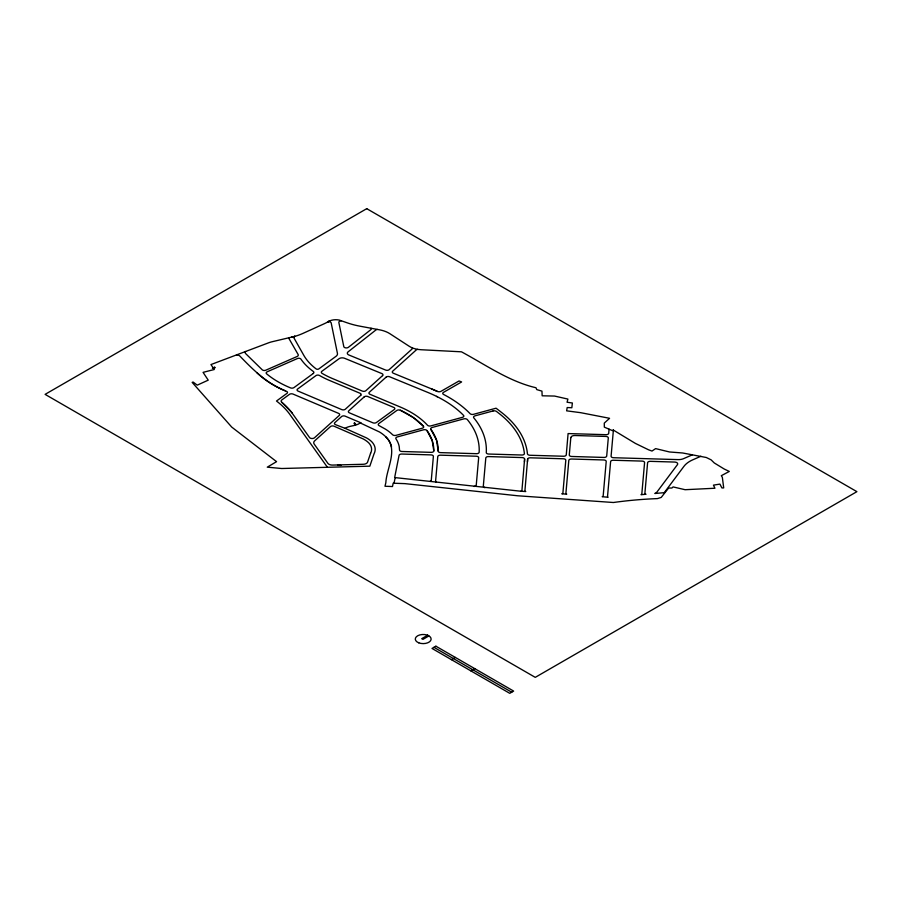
<?xml version="1.0" encoding="UTF-8"?>
<svg xmlns="http://www.w3.org/2000/svg" width="902" height="902" viewBox="0 0 902 902"><rect width="100%" height="100%" fill="white"/><g stroke="black" fill="none" stroke-linecap="round" stroke-linejoin="round"><path stroke-width="1.35" d="M484.825 487.723A4.239 2.447 0 0 1 483.348 485.738L485.806 457.968A2.537 1.466 0 0 1 488.467 456.581L522.134 457.573A2.593 1.5 0 0 1 524.603 459.084L521.954 490.124A2.39 1.376 0 0 1 520.815 491.229L430.04 481.397A2.334 1.353 0 0 0 431.28 480.27L433.377 456.423A2.537 1.466 0 0 0 430.976 454.89L401.773 454.033A2.593 1.5 0 0 0 399.067 455.397L394.862 476.459A3.766 2.176 0 0 0 395.177 477.62L394.039 483.224M700.888 456.265L692.804 459.806A28.041 16.191 0 0 0 683.987 466.289L664.255 492.672L654.829 493.495A5.852 3.382 0 0 0 656.96 492.018L677.458 464.62A3.18 1.838 0 0 0 674.696 462.061L650.263 461.339A2.537 1.466 0 0 0 647.602 462.726L644.919 493.078A2.289 1.319 0 0 0 645.99 494.262L640.995 494.691A2.864 1.657 0 0 0 641.852 493.608L644.58 462.636A2.537 1.466 0 0 0 642.168 461.102L613.27 460.245A2.537 1.466 0 0 0 610.609 461.644L607.542 496.314A2.289 1.319 0 0 0 608.117 497.261L602.209 496.709A2.424 1.398 0 0 0 603.201 495.649L606.212 461.508A2.537 1.466 0 0 0 603.81 459.975L571.473 459.017A2.537 1.466 0 0 0 568.812 460.415L565.937 492.988A2.627 1.511 0 0 0 566.727 494.149L561.799 493.834A2.458 1.421 0 0 0 562.927 492.717L565.791 460.324A2.537 1.466 0 0 0 563.378 458.78L530.241 457.81A2.492 1.432 0 0 0 527.625 459.219L524.953 490.372A2.627 1.511 0 0 0 525.753 491.545L520.815 491.229M609.064 429.183L608.703 433.298A2.537 1.466 0 0 1 606.043 434.685L568.091 433.569L566.264 454.856A2.537 1.466 0 0 1 563.603 456.243L530.004 455.262A2.706 1.556 0 0 1 527.433 453.785A132.38 76.422 0 0 0 501.613 412.507L496.077 408.2L473.527 414.322A2.638 1.522 0 0 1 470.1 413.68A129.336 74.663 0 0 0 443.558 394.433A2.458 1.421 0 0 1 443.468 392.37L461.632 381.941L459.039 380.971L441.01 391.321A2.717 1.567 0 0 1 437.414 391.434A129.336 74.663 0 0 0 431.934 389.055L393.373 373.236A2.616 1.511 0 0 1 392.686 371.196L416.081 350.1A3.191 1.838 0 0 1 417.649 349.367M613.394 430.085L611.094 456.175A2.537 1.466 0 0 0 613.495 457.72L678.157 459.614A8.332 4.814 0 0 0 683.603 458.644L692.161 454.912M345.004 428.292L335.521 424.673A2.638 1.522 0 0 1 334.856 422.632L341.621 416.532A2.458 1.421 0 0 1 345.139 416.149L361.093 422.903L360.281 422.959C355.738 426.274 349.875 425.406 345.004 428.292L366.426 437.876A29.619 17.104 0 0 1 371.906 441.912A27.116 15.65 0 0 1 374.014 453.898L369.831 466.165L281.661 468.51L267.274 467.168L276.564 461.655L231.735 427.097L192.171 382.392L193.096 382.031L197.222 385.154L208.227 380.159L203.074 372.357L214.315 369.504L210.944 364.566L268.559 342.828A21.986 12.696 0 0 1 272.381 341.678L294.931 336.345A2.21 1.274 0 0 0 293.905 337.855L303.782 355.309A79.714 46.025 0 0 0 316.14 368.907A1.691 0.981 0 0 0 318.812 368.918L335.995 356.335A6.9 3.991 0 0 0 337.438 353.404L331.181 322.927A2.221 1.285 0 0 0 329.771 321.879A2.221 1.285 0 0 0 327.516 322.115A60.998 35.223 0 0 0 329.625 320.92A10.17 5.874 0 0 1 339.22 320.052L347.507 322.927A59.104 34.118 0 0 0 359.808 326.152L379.595 329.839A23.362 13.496 0 0 1 389.901 333.717L409.26 346.312A17.871 10.317 0 0 0 421.031 349.728L461.452 351.814C485.806 364.904 509.055 381.467 535.991 387.747L536.769 389.608L541.955 391.141L542.158 395.798L554.55 396.057L567.899 399.079L567.065 402.236L572.375 402.991L571.834 407.749L567.189 407.546L566.636 410.838L580.719 412.688L609.583 418.302L604.284 423.106L604.329 427.131L612.402 430.626L613.112 429.938L635.436 443.434L648.504 449.771L651.999 451.056L655.619 448.61L669.509 451.97L682.645 452.984L706.322 457.506L711.114 459.851L714.26 462.94L724.182 469.006L729.301 471.442L721.307 475.692L722.344 477.316L723.697 487.903L721.916 487.959L719.897 484.103L713.448 485.141L714.936 488.241L685.092 489.707L673.084 486.911L671.911 488.016L668.619 488.05L661.222 497.43L657.445 498.603A260.701 150.521 0 0 0 613.394 502.504L517.545 495.762L404.919 483.63L393.182 483.213L392.505 486.528L384.985 486.257L385.842 482.694C386.462 468.51 398.774 449.095 385.74 436.76A46.239 26.699 0 0 0 379.55 432.013L360.281 422.959M451.451 659.666L455.341 657.423M470.889 670.885L474.768 668.641M327.516 322.115L329.625 320.92A60.479 34.919 0 0 1 323.615 324.032L302.835 333.447A46.724 26.981 0 0 1 291.436 337.258A47.017 27.15 0 0 0 294.931 336.345M395.177 477.62L430.299 481.42M431.934 389.055L437.414 391.434M236.459 354.948A3.766 2.176 0 0 1 239.819 356.008C253.383 370.124 267.781 384.331 286.486 391.31A2.492 1.443 0 0 1 286.971 393.362L276.497 401.029A106.188 61.313 0 0 1 289.283 413.646L327.426 467.292M436.523 396.361L437.357 396.779M400.364 410.252L413.33 417.57L423.433 426.251A2.481 1.432 0 0 1 422.305 428.213L396.012 435.35A2.65 1.522 0 0 1 392.584 434.73L392.381 434.516A53.928 31.142 0 0 0 385.109 428.946L379.133 425.665A2.616 1.511 0 0 1 378.806 423.59L396.79 410.489A2.548 1.466 0 0 1 400.364 410.252A88.509 51.098 0 0 1 423.433 426.251M433.952 647.32L511.705 692.206M281.706 402.202L291.369 412.045L309.521 437.504A2.819 1.624 0 0 0 311.867 438.507A2.819 1.624 0 0 0 314.494 437.763L339.253 415.427A2.638 1.522 0 0 0 338.6 413.375L293.026 394.073A2.593 1.5 0 0 0 289.463 394.354L281.83 399.936A3.304 1.905 0 0 0 281.582 402.078L281.706 402.202A109.221 63.061 0 0 1 292.068 412.958M288.595 337.912L298.134 354.52A3.134 1.804 0 0 1 297.051 356.515L265.763 370.215A2.39 1.376 0 0 1 262.256 369.82L245.739 353.685A3.98 2.3 0 0 1 245.592 351.498M430.897 429.397L436.512 440.041L438.203 451.113A2.582 1.488 0 0 0 440.661 452.635L476.448 453.683A2.559 1.477 0 0 0 479.142 452.263A122.187 70.548 0 0 0 467.304 419.554A2.559 1.477 0 0 0 463.91 418.855L432.182 427.469A2.593 1.5 0 0 0 430.897 429.397A92.906 53.635 0 0 1 438.203 451.113M426.962 430.536L432.193 440.537L433.806 450.932A2.492 1.443 0 0 1 431.19 452.353L401.999 451.496A2.605 1.5 0 0 1 399.53 450.075L399.214 446.648A52.778 30.465 0 0 0 395.978 438.846A2.638 1.522 0 0 1 397.308 436.929L423.602 429.792A2.492 1.432 0 0 1 426.962 430.536A88.509 51.098 0 0 1 433.806 450.932M436.32 482.175A2.762 1.601 0 0 1 435.61 481.037L437.774 456.559A2.537 1.466 0 0 1 440.447 455.172L476.256 456.22A2.537 1.466 0 0 1 478.669 457.765L476.29 484.678A3.552 2.052 0 0 1 474.012 486.494M524.603 459.084A133.575 77.121 0 0 1 524.445 461.824M527.625 459.219A132.38 76.422 0 0 1 527.467 461.903M385.74 436.76A45.077 26.023 0 0 1 391.536 446.997M285.359 390.825A105.827 61.099 0 0 1 256.856 372.65M341.306 320.785A2.751 1.59 0 0 0 338.859 322.555L343.797 346.605A2.571 1.488 0 0 0 345.692 347.868A2.571 1.488 0 0 0 348.409 347.304L370.902 329.613A2.165 1.252 0 0 0 371.026 328.249M377.363 329.422A3.101 1.793 0 0 0 375.762 330.087L348.048 351.893A3.833 2.21 0 0 0 348.916 355.005L385.639 370.068A2.469 1.432 0 0 0 389.157 369.673L411.943 349.119A2.717 1.567 0 0 0 412.282 347.868M338.047 465.071L340.776 465.398L338.047 465.071M570.819 437.639L569.286 454.946A2.537 1.466 0 0 0 571.699 456.48L604.036 457.438A2.537 1.466 0 0 0 606.696 456.051L608.298 437.977A2.537 1.466 0 0 0 605.885 436.433L574.878 435.519A3.867 2.232 0 0 0 570.819 437.639M370.542 453.39L367.554 462.162A4.533 2.616 0 0 1 363.326 464.271L332.635 465.082A4.882 2.819 0 0 1 327.888 463.335L314.189 444.077A6.167 3.563 0 0 1 314.708 440.807L330.482 426.578A2.458 1.421 0 0 1 333.999 426.195L363.19 438.913A31.671 18.288 0 0 1 368.794 442.927A23.542 13.586 0 0 1 370.542 453.39M360.732 395.313L345.297 409.237A2.458 1.421 0 0 1 341.779 409.609L298.077 391.096A2.492 1.443 0 0 1 297.592 389.044L315.971 375.604A2.379 1.376 0 0 1 319.522 375.491A84.664 48.877 0 0 0 329.76 380.554L360.056 393.272A2.627 1.522 0 0 1 360.732 395.313M382.561 375.627L365.851 390.701A2.458 1.421 0 0 1 362.322 391.085L332.353 378.502A80.267 46.34 0 0 1 322.082 373.36A2.751 1.59 0 0 1 321.89 371.274L339.073 358.703A3.991 2.3 0 0 1 344.508 358.252L381.873 373.586A2.616 1.511 0 0 1 382.561 375.627M364.216 396.88L348.781 410.805A2.638 1.522 0 0 0 349.435 412.857L372.864 422.79A2.593 1.5 0 0 0 376.427 422.519L394.298 409.497A2.481 1.432 0 0 0 393.813 407.445L367.734 396.497A2.458 1.421 0 0 0 364.216 396.88M386.09 377.149L369.335 392.269A2.627 1.522 0 0 0 370 394.309L399.958 406.881A92.906 53.635 0 0 1 427.48 425.237A2.605 1.5 0 0 0 430.885 425.891L462.433 417.333A2.447 1.409 0 0 0 463.527 415.36A122.187 70.548 0 0 0 427.796 392.415L389.608 376.754A2.469 1.432 0 0 0 386.09 377.149M313.253 373.496L293.996 387.578A2.593 1.5 0 0 1 290.433 387.86L289.587 387.499A98.679 56.973 0 0 1 266.631 373.834A2.616 1.511 0 0 1 267.206 371.782L297.48 358.511A2.21 1.274 0 0 1 300.873 359.064A84.664 48.877 0 0 0 313.242 371.41A2.909 1.68 0 0 1 313.253 373.496M366.742 208.666L45.1 394.366L535.258 677.357L856.9 491.658L366.742 208.666M427.627 635.256L421.708 638.672L422.925 639.383L428.856 635.966L427.627 635.256M435.903 646.204L432.013 648.448L509.754 693.334L513.644 691.09L435.903 646.204M214.597 367.227L212.398 368.174L215.195 367.678L214.597 367.227M354.621 423.049L353.967 423.263L354.96 424.729L355.952 424.436L354.621 423.049M493.011 410.962L474.982 415.856A2.526 1.466 0 0 0 473.775 417.806A129.336 74.663 0 0 1 486.279 452.522A2.559 1.477 0 0 0 488.704 454.044L521.863 455.014A2.402 1.387 0 0 0 524.389 453.548A129.347 74.686 0 0 0 499.189 413.556L496.517 411.47A2.864 1.646 0 0 0 493.011 410.962M418.776 642.833A7.915 4.566 0 0 0 431.111 639.371A7.915 4.566 0 0 0 419.757 634.94A7.915 4.566 0 0 0 418.776 642.833"/></g></svg>
